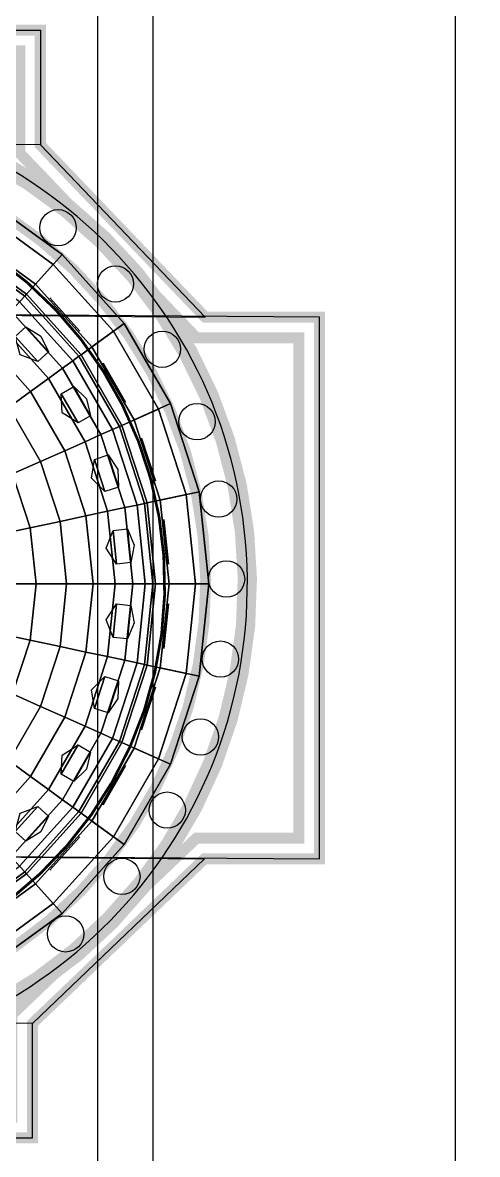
# Model space of a CAD drawing. Extents: x -180 to 300, y -124 to 240.
# Drawn here: x 69.85 to 86.37, y 32.68 to 73.82 of the extents above; entities that cross this region are included whole.
import ezdxf

# ---------------------------------------------------------------- set-up
doc = ezdxf.new("R2010")
doc.units = 0
doc.header["$MEASUREMENT"] = 0
for name, color, linetype in [('DOME', 254, 'CONTINUOUS'), ('GROUNDS', 3, 'CONTINUOUS'), ('TOP2', 130, 'CONTINUOUS')]:
    doc.layers.add(name, color=color, linetype=linetype)

msp = doc.modelspace()

# ---------------------------------------------------------------- linework, layer by layer
at = {"layer": 'DOME', "const_width": 0.4}
for points, elevation in [([(40.36820158207607, 43.71954211447081), (44.52198968008599, 43.71954211447082), (50.51180252359485, 37.4588921786693), (50.51180252359485, 33.28579242353523), (70.19804872698835, 33.28579242353523), (70.19804872698835, 37.43958052154514), (76.45869866278986, 43.42939336505402), (80.63179841792393, 43.42939336505402), (80.63179841792395, 63.11563956844752), (76.47801031991402, 63.11563956844752), (70.48819747640515, 69.37628950424906), (70.48819747640515, 73.54938925938309), (50.80195127301165, 73.54938925938309), (50.80195127301165, 69.39560116137321), (44.54130133721014, 63.40578831786431), (40.36820158207608, 63.40578831786432)], 17.5), ([(41.11385762542567, 44.46519815782042), (44.84055056120176, 44.46519815782042), (51.25745856694445, 37.75814140266093), (51.25745856694445, 34.03144846688483), (69.45239268363875, 34.03144846688483), (69.45239268363875, 37.75814140266093), (76.15944943879823, 44.17504940840362), (79.88614237457433, 44.17504940840362), (79.88614237457433, 62.36998352509791), (76.15944943879823, 62.36998352509791), (69.74254143305555, 69.0770402802574), (69.74254143305555, 72.80373321603349), (51.54760731636125, 72.80373321603349), (51.54760731636125, 69.0770402802574), (44.84055056120177, 62.66013227451472), (41.11385762542567, 62.66013227451472)], 11.6)]:
    msp.add_lwpolyline(points, close=True, dxfattribs=dict(at, elevation=elevation))
at = {"layer": 'DOME'}
for points, const_width, elevation in [([(60.18216490273075, 70.9275137303428, 437.2563035401743), (60.34235563532658, 70.92968857354123, 437.2563035401743)], 0.7, 29.25), ([(60.18216490273075, 70.9275137303428, 437.2563035401743), (60.34235563532658, 70.92968857354123, 437.2563035401743)], 0.4, 27.5), ([(60.18216490273075, 70.9275137303428, 437.2563035401743), (60.34235563532658, 70.92968857354123, 437.2563035401743)], 0.4, 17.5), ([(60.20962042373598, 69.41495561512389, 437.2563035401765), (60.35597341449205, 69.41694258903529, 437.2563035401765)], 0.4, 17.5), ([(70.0071018022947, 64.38077093328363, 39073.79658690718), (70.00822405755575, 64.37979763007108, 39073.79658690718)], 0.1, 38.3421)]:
    msp.add_lwpolyline(points, format="xyb", dxfattribs=dict(at, const_width=const_width, elevation=elevation))
at = {"layer": 'DOME', "elevation": 27.5}
msp.add_lwpolyline([(60.18216490273075, 70.9275137303428, 437.2563035401743), (60.34235563532658, 70.92968857354123, 437.2563035401743)], format="xyb", dxfattribs=at)
at = {"layer": 'DOME'}
for centre in [(71.13239348828499, 66.36862195141822, 17.5), (73.21978649149169, 64.3255709345707, 17.5), (74.92069521867694, 61.95108646229827, 17.5), (76.18343841886657, 59.31731604374378, 17.5), (76.9696482789017, 56.50428546032287, 17.5), (77.25543621002657, 53.59746722285063, 17.5), (77.03211869056959, 50.68518353255157, 17.5), (76.30648111035536, 47.85592265566893, 17.5), (75.10057160006836, 45.19565025227165, 17.5), (73.451031109959, 42.78519735317413, 17.5), (71.4079800931115, 40.69780434996744, 17.5)]:
    msp.add_circle(centre, 0.6598154246334786, dxfattribs=at)
at = {"layer": 'DOME', "linetype": 'Continuous'}
for points in [[(50.80195127301165, 69.39560116137321, 17.5), (50.80195127301165, 73.54938925938309, 17.5), (70.48819747640515, 73.54938925938309, 17.5), (70.48819747640515, 69.37628950424906, 17.5)], [(50.80195127301165, 69.39560116137321, 17.5), (44.54130133721014, 63.40578831786431, 17.5), (76.47801031991402, 63.11563956844752, 17.5), (70.48819747640515, 69.37628950424906, 17.5)], [(71.28435764018316, 65.39483340104036, 29.78622431949375), (70.31386827161133, 64.31699576279581, 30.60037694725843), (67.83329799769173, 66.11923556050431, 30.60037694725843), (68.55848479930347, 67.37529594587423, 29.78622431949375)], [(71.28435764018316, 65.39483340104036, 28.5), (71.28435764018316, 65.39483340104036, 29.78622431949375), (68.55848479930347, 67.37529594587423, 29.78622431949375), (68.55848479930347, 67.37529594587423, 28.5)], [(70.9593352573124, 65.03385947502449, 37.62329856406874), (69.98518391454235, 63.95195480240642, 39.06089023421959), (67.58769246571828, 65.6938343005063, 39.06089023421959), (68.31561563461274, 66.95463421303808, 37.62329856406874)], [(70.31386827161133, 64.31699576279581, 36.81598755502481), (70.9593352573124, 65.03385947502449, 37.62329856406874), (68.31561563461274, 66.95463421303808, 37.62329856406874), (67.83329799769173, 66.11923556050431, 36.81598755502481)], [(70.31386827161131, 64.31699576279583, 30.60037694725843), (70.31386827161131, 64.31699576279583, 36.81598755502481), (67.83329799769172, 66.11923556050432, 36.81598755502481), (67.83329799769172, 66.11923556050432, 30.60037694725843)], [(69.92270551972767, 63.88256551521877, 39.92779463253945), (69.73686907052493, 63.67617322902279, 41.64176032783411), (67.4021421100346, 65.37245165709973, 41.64176032783411), (67.5410062177564, 65.61297134702158, 39.92779463253945)], [(69.98518391454235, 63.95195480240642, 39.06089023421959), (69.92270551972767, 63.88256551521877, 39.92779463253945), (67.5410062177564, 65.61297134702158, 39.92779463253945), (67.58769246571828, 65.6938343005063, 39.06089023421959)], [(73.1459317398085, 62.60539805668284, 37.62329856406874), (71.9681273113387, 61.74967304972651, 39.06089023421959), (69.98518391454236, 63.95195480240645, 39.06089023421959), (70.95933525731239, 65.03385947502454, 37.62329856406874)], [(73.5389023030974, 62.89090788316648, 29.78622431949375), (72.36552540989676, 62.03839966887739, 30.60037694725843), (70.31386827161133, 64.31699576279584, 30.60037694725843), (71.28435764018316, 65.39483340104039, 29.78622431949375)], [(72.36552540989676, 62.03839966887739, 36.81598755502481), (73.1459317398085, 62.60539805668284, 37.62329856406874), (70.95933525731239, 65.03385947502454, 37.62329856406874), (70.31386827161133, 64.31699576279584, 36.81598755502481)], [(73.5389023030974, 62.89090788316648, 28.5), (73.5389023030974, 62.89090788316648, 29.78622431949375), (71.28435764018316, 65.39483340104039, 29.78622431949375), (71.28435764018316, 65.39483340104039, 28.5)], [(72.36552540989675, 62.0383996688774, 30.60037694725843), (72.36552540989675, 62.0383996688774, 36.81598755502481), (70.31386827161131, 64.31699576279586, 36.81598755502481), (70.31386827161131, 64.31699576279586, 30.60037694725843)], [(71.89258737532921, 61.6947900736528, 39.92779463253945), (71.6679005292179, 61.53154552446955, 41.64176032783411), (69.73686907052493, 63.67617322902285, 41.64176032783411), (69.92270551972767, 63.8825655152188, 39.92779463253945)], [(71.9681273113387, 61.74967304972651, 39.06089023421959), (71.89258737532921, 61.6947900736528, 39.92779463253945), (69.92270551972767, 63.8825655152188, 39.92779463253945), (69.98518391454236, 63.95195480240645, 39.06089023421959)], [(40.36820158207607, 43.71954211447081, 17.5), (80.63179841792393, 43.42939336505402, 17.5), (80.63179841792395, 63.11563956844752, 17.5), (40.36820158207608, 63.40578831786432, 17.5)], [(71.6679005292179, 61.53154552446955, 41.64176032783411), (71.29662909219641, 61.26180103603977, 43.31633693023668), (69.42979383785956, 63.33513163263061, 43.31633693023668), (69.73686907052493, 63.67617322902285, 41.64176032783411)], [(71.29662909219641, 61.26180103603977, 43.31633693023668), (70.78300702786714, 60.88863276298264, 44.93242763973232), (69.0049816945628, 62.8633299498338, 44.93242763973232), (69.42979383785956, 63.33513163263061, 43.31633693023668)], [(70.78300702786714, 60.88863276298264, 44.93242763973232), (70.13289166030333, 60.41629630033771, 46.47160262692962), (68.46727718016346, 62.26614858686176, 46.47160262692962), (69.0049816945628, 62.8633299498338, 44.93242763973232)], [(74.77984032336192, 59.7753853750454, 37.62329856406874), (73.4498585144492, 59.18323932277892, 39.06089023421959), (71.9681273113387, 61.74967304972648, 39.06089023421959), (73.14593173980849, 62.60539805668284, 37.62329856406874)], [(75.22358436777127, 59.97295295255125, 29.78622431949375), (73.89860215066169, 59.38303286197038, 30.60037694725843), (72.36552540989675, 62.03839966887739, 30.60037694725843), (73.53890230309739, 62.89090788316645, 29.78622431949375)], [(73.89860215066169, 59.38303286197038, 36.81598755502481), (74.77984032336192, 59.7753853750454, 37.62329856406874), (73.14593173980849, 62.60539805668284, 37.62329856406874), (72.36552540989675, 62.03839966887739, 36.81598755502481)], [(75.22358436777127, 59.97295295255125, 28.5), (75.22358436777127, 59.97295295255125, 29.78622431949375), (73.53890230309739, 62.89090788316645, 29.78622431949375), (73.53890230309739, 62.89090788316645, 28.5)], [(70.13289166030333, 60.41629630033771, 46.47160262692962), (69.35369687737557, 59.85017815294077, 47.91630920604747), (67.8228122539663, 61.5503977744587, 47.91630920604747), (68.46727718016346, 62.26614858686176, 46.47160262692962)], [(73.4498585144492, 59.18323932277892, 39.06089023421959), (73.36455849492933, 59.14526130723129, 39.92779463253945), (71.8925873753292, 61.69479007365277, 39.92779463253945), (71.9681273113387, 61.74967304972648, 39.06089023421959)], [(73.89860215066167, 59.38303286197039, 30.60037694725843), (73.89860215066167, 59.38303286197039, 36.81598755502481), (72.36552540989673, 62.0383996688774, 36.81598755502481), (72.36552540989673, 62.0383996688774, 30.60037694725843)], [(73.11084114525164, 59.03229906519434, 41.64176032783411), (72.69159984722987, 58.84564081324905, 43.31633693023668), (71.2966290921964, 61.26180103603974, 43.31633693023668), (71.66790052921789, 61.53154552446952, 41.64176032783411)], [(73.36455849492933, 59.14526130723129, 39.92779463253945), (73.11084114525164, 59.03229906519434, 41.64176032783411), (71.66790052921789, 61.53154552446952, 41.64176032783411), (71.8925873753292, 61.69479007365277, 39.92779463253945)], [(72.69159984722987, 58.84564081324905, 43.31633693023668), (72.1116156107114, 58.58741519412428, 44.93242763973232), (70.78300702786713, 60.88863276298264, 44.93242763973232), (71.2966290921964, 61.26180103603974, 43.31633693023668)], [(72.1116156107114, 58.58741519412428, 44.93242763973232), (71.37750255114528, 58.26056700174581, 46.47160262692962), (70.1328916603033, 60.41629630033771, 46.47160262692962), (70.78300702786713, 60.88863276298264, 44.93242763973232)], [(71.37750255114528, 58.26056700174581, 46.47160262692962), (70.49763246249229, 57.86882359893255, 47.91630920604747), (69.35369687737555, 59.85017815294077, 47.91630920604747), (70.1328916603033, 60.41629630033771, 46.47160262692962)], [(70.49763246249229, 57.86882359893255, 47.91630920604747), (69.48203934564428, 57.4166524107099, 49.25007200499363), (68.45430858309136, 59.19673430795308, 49.25007200499363), (69.35369687737555, 59.85017815294077, 47.91630920604747)], [(75.78965136250814, 56.66750656420723, 37.62329856406874), (74.36561876016277, 56.36481909054669, 39.06089023421959), (73.4498585144492, 59.18323932277889, 39.06089023421959), (74.77984032336191, 59.77538537504537, 37.62329856406874)], [(76.26477514397706, 56.76849724156392, 29.78622431949375), (74.84609568381634, 56.46694761340027, 30.60037694725843), (73.89860215066169, 59.38303286197035, 30.60037694725843), (75.22358436777125, 59.97295295255125, 29.78622431949375)], [(74.84609568381634, 56.46694761340027, 36.81598755502481), (75.78965136250814, 56.66750656420723, 37.62329856406874), (74.77984032336191, 59.77538537504537, 37.62329856406874), (73.89860215066169, 59.38303286197035, 36.81598755502481)], [(76.26477514397706, 56.76849724156392, 28.5), (76.26477514397706, 56.76849724156392, 29.78622431949375), (75.22358436777125, 59.97295295255125, 29.78622431949375), (75.22358436777125, 59.97295295255125, 28.5)], [(74.84609568381633, 56.46694761340028, 30.60037694725843), (74.84609568381633, 56.46694761340028, 36.81598755502481), (73.89860215066167, 59.38303286197036, 36.81598755502481), (73.89860215066167, 59.38303286197036, 30.60037694725843)], [(73.55373918715266, 56.19224876001752, 43.31633693023668), (72.93274087265398, 56.0602514934848, 44.93242763973232), (72.1116156107114, 58.58741519412425, 44.93242763973232), (72.69159984722987, 58.84564081324902, 43.31633693023668)], [(74.00262748970822, 56.28766291418262, 41.64176032783411), (73.55373918715266, 56.19224876001752, 43.31633693023668), (72.69159984722987, 58.84564081324902, 43.31633693023668), (73.11084114525164, 59.03229906519431, 41.64176032783411)], [(74.27428667730045, 56.34540585704329, 39.92779463253945), (74.00262748970822, 56.28766291418262, 41.64176032783411), (73.11084114525164, 59.03229906519431, 41.64176032783411), (73.36455849492933, 59.14526130723127, 39.92779463253945)], [(74.36561876016277, 56.36481909054669, 39.06089023421959), (74.27428667730045, 56.34540585704329, 39.92779463253945), (73.36455849492933, 59.14526130723127, 39.92779463253945), (73.4498585144492, 59.18323932277889, 39.06089023421959)], [(72.93274087265398, 56.0602514934848, 44.93242763973232), (72.14671438445392, 55.89317640577144, 46.47160262692962), (71.37750255114528, 58.26056700174581, 46.47160262692962), (72.1116156107114, 58.58741519412425, 44.93242763973232)], [(72.14671438445392, 55.89317640577144, 46.47160262692962), (71.20462353503493, 55.69292881403814, 47.91630920604747), (70.49763246249229, 57.86882359893252, 47.91630920604747), (71.37750255114528, 58.26056700174581, 46.47160262692962)], [(71.20462353503493, 55.69292881403814, 47.91630920604747), (70.11721188818585, 55.46179233326396, 49.25007200499363), (69.48203934564428, 57.41665241070987, 49.25007200499363), (70.49763246249229, 57.86882359893252, 47.91630920604747)], [(70.11721188818585, 55.46179233326396, 49.25007200499363), (68.89688023985948, 55.2024028339986, 50.45768084980404), (68.34230498110696, 56.90920997798597, 50.45768084980404), (69.48203934564428, 57.41665241070987, 49.25007200499363)], [(76.13123126922548, 53.41759084145917, 37.62329856406874), (74.67538493143653, 53.41759084145917, 39.06089023421959), (74.36561876016277, 56.36481909054672, 39.06089023421959), (75.78965136250814, 56.66750656420729, 37.62329856406874)], [(76.61696959860694, 53.41759084145917, 29.78622431949375), (75.16659599538343, 53.41759084145917, 30.60037694725843), (74.84609568381634, 56.46694761340032, 30.60037694725843), (76.26477514397706, 56.76849724156398, 29.78622431949375)], [(75.16659599538343, 53.41759084145917, 36.81598755502481), (76.13123126922548, 53.41759084145917, 37.62329856406874), (75.78965136250814, 56.66750656420729, 37.62329856406874), (74.84609568381634, 56.46694761340032, 36.81598755502481)], [(75.16659599538342, 53.41759084145919, 30.60037694725843), (75.16659599538342, 53.41759084145919, 36.81598755502481), (74.84609568381633, 56.46694761340034, 36.81598755502481), (74.84609568381633, 56.46694761340034, 30.60037694725843)], [(76.61696959860694, 53.41759084145917, 28.5), (76.61696959860694, 53.41759084145917, 29.78622431949375), (76.26477514397706, 56.76849724156398, 29.78622431949375), (76.26477514397706, 56.76849724156398, 28.5)], [(73.21049569955184, 53.41759084145917, 44.93242763973232), (72.40690891202571, 53.41759084145917, 46.47160262692962), (72.14671438445392, 55.8931764057715, 46.47160262692962), (72.932740872654, 56.06025149348486, 44.93242763973232)], [(73.84536748580659, 53.41759084145917, 43.31633693023668), (73.21049569955184, 53.41759084145917, 44.93242763973232), (72.932740872654, 56.06025149348486, 44.93242763973232), (73.55373918715266, 56.19224876001758, 43.31633693023668)], [(74.30428422006919, 53.41759084145917, 41.64176032783411), (73.84536748580659, 53.41759084145917, 43.31633693023668), (73.55373918715266, 56.19224876001758, 43.31633693023668), (74.00262748970822, 56.28766291418268, 41.64176032783411)], [(74.5820124355128, 53.41759084145917, 39.92779463253945), (74.30428422006919, 53.41759084145917, 41.64176032783411), (74.00262748970822, 56.28766291418268, 41.64176032783411), (74.27428667730045, 56.34540585704335, 39.92779463253945)], [(74.67538493143653, 53.41759084145917, 39.06089023421959), (74.5820124355128, 53.41759084145917, 39.92779463253945), (74.27428667730045, 56.34540585704335, 39.92779463253945), (74.36561876016277, 56.36481909054672, 39.06089023421959)], [(71.44377119261381, 53.41759084145917, 47.91630920604747), (70.33206612271096, 53.41759084145917, 49.25007200499363), (70.11721188818585, 55.46179233326401, 49.25007200499363), (71.20462353503494, 55.6929288140382, 47.91630920604747)], [(72.40690891202571, 53.41759084145917, 46.47160262692962), (71.44377119261381, 53.41759084145917, 47.91630920604747), (71.20462353503494, 55.6929288140382, 47.91630920604747), (72.14671438445392, 55.8931764057715, 46.47160262692962)], [(70.33206612271096, 53.41759084145917, 49.25007200499363), (69.08447153942836, 53.41759084145917, 50.45768084980404), (68.8968802398595, 55.20240283399866, 50.45768084980404), (70.11721188818585, 55.46179233326401, 49.25007200499363)], [(70.11721188818585, 51.3733893496543, 49.25007200499363), (68.89688023985948, 51.63277884891966, 50.45768084980404), (69.08447153942836, 53.41759084145914, 50.45768084980404), (70.33206612271094, 53.41759084145914, 49.25007200499363)], [(71.20462353503493, 51.14225286888012, 47.91630920604747), (70.11721188818585, 51.3733893496543, 49.25007200499363), (70.33206612271094, 53.41759084145914, 49.25007200499363), (71.44377119261381, 53.41759084145914, 47.91630920604747)], [(72.14671438445392, 50.94200527714685, 46.47160262692962), (71.20462353503493, 51.14225286888012, 47.91630920604747), (71.44377119261381, 53.41759084145914, 47.91630920604747), (72.4069089120257, 53.41759084145917, 46.47160262692962)], [(72.93274087265398, 50.77493018943346, 44.93242763973232), (72.14671438445392, 50.94200527714685, 46.47160262692962), (72.4069089120257, 53.41759084145917, 46.47160262692962), (73.21049569955184, 53.41759084145914, 44.93242763973232)], [(73.55373918715264, 50.64293292290074, 43.31633693023668), (72.93274087265398, 50.77493018943346, 44.93242763973232), (73.21049569955184, 53.41759084145914, 44.93242763973232), (73.84536748580659, 53.41759084145914, 43.31633693023668)], [(74.0026274897082, 50.54751876873564, 41.64176032783411), (73.55373918715264, 50.64293292290074, 43.31633693023668), (73.84536748580659, 53.41759084145914, 43.31633693023668), (74.30428422006919, 53.41759084145914, 41.64176032783411)], [(74.27428667730045, 50.48977582587497, 39.92779463253945), (74.0026274897082, 50.54751876873564, 41.64176032783411), (74.30428422006919, 53.41759084145914, 41.64176032783411), (74.58201243551278, 53.41759084145914, 39.92779463253945)], [(74.36561876016277, 50.4703625923716, 39.06089023421959), (74.27428667730045, 50.48977582587497, 39.92779463253945), (74.58201243551278, 53.41759084145914, 39.92779463253945), (74.67538493143651, 53.41759084145914, 39.06089023421959)], [(75.78965136250814, 50.16767511871106, 37.62329856406874), (74.36561876016277, 50.4703625923716, 39.06089023421959), (74.67538493143651, 53.41759084145914, 39.06089023421959), (76.13123126922547, 53.41759084145917, 37.62329856406874)], [(74.84609568381632, 50.36823406951801, 30.60037694725843), (74.84609568381632, 50.36823406951801, 36.81598755502481), (75.1665959953834, 53.41759084145916, 36.81598755502481), (75.1665959953834, 53.41759084145916, 30.60037694725843)], [(76.26477514397706, 50.06668444135437, 29.78622431949375), (74.84609568381633, 50.368234069518, 30.60037694725843), (75.16659599538342, 53.41759084145914, 30.60037694725843), (76.61696959860693, 53.41759084145917, 29.78622431949375)], [(74.84609568381633, 50.368234069518, 36.81598755502481), (75.78965136250814, 50.16767511871106, 37.62329856406874), (76.13123126922547, 53.41759084145917, 37.62329856406874), (75.16659599538342, 53.41759084145914, 36.81598755502481)], [(76.26477514397706, 50.06668444135437, 28.5), (76.26477514397706, 50.06668444135437, 29.78622431949375), (76.61696959860693, 53.41759084145917, 29.78622431949375), (76.61696959860693, 53.41759084145917, 28.5)], [(69.48203934564428, 49.41852927220842, 49.25007200499363), (68.34230498110696, 49.92597170493232, 50.45768084980404), (68.89688023985948, 51.63277884891968, 50.45768084980404), (70.11721188818584, 51.37338934965433, 49.25007200499363)], [(70.49763246249228, 48.9663580839858, 47.91630920604747), (69.48203934564428, 49.41852927220842, 49.25007200499363), (70.11721188818584, 51.37338934965433, 49.25007200499363), (71.20462353503493, 51.14225286888015, 47.91630920604747)], [(71.37750255114528, 48.57461468117251, 46.47160262692962), (70.49763246249228, 48.9663580839858, 47.91630920604747), (71.20462353503493, 51.14225286888015, 47.91630920604747), (72.14671438445392, 50.94200527714688, 46.47160262692962)], [(72.11161561071138, 48.24776648879407, 44.93242763973232), (71.37750255114528, 48.57461468117251, 46.47160262692962), (72.14671438445392, 50.94200527714688, 46.47160262692962), (72.93274087265398, 50.77493018943349, 44.93242763973232)], [(72.69159984722985, 47.98954086966927, 43.31633693023668), (72.11161561071138, 48.24776648879407, 44.93242763973232), (72.93274087265398, 50.77493018943349, 44.93242763973232), (73.55373918715264, 50.64293292290077, 43.31633693023668)], [(73.11084114525163, 47.80288261772398, 41.64176032783411), (72.69159984722985, 47.98954086966927, 43.31633693023668), (73.55373918715264, 50.64293292290077, 43.31633693023668), (74.0026274897082, 50.54751876873567, 41.64176032783411)], [(73.36455849492933, 47.68992037568702, 39.92779463253945), (73.11084114525163, 47.80288261772398, 41.64176032783411), (74.0026274897082, 50.54751876873567, 41.64176032783411), (74.27428667730044, 50.489775825875, 39.92779463253945)], [(73.4498585144492, 47.6519423601394, 39.06089023421959), (73.36455849492933, 47.68992037568702, 39.92779463253945), (74.27428667730044, 50.489775825875, 39.92779463253945), (74.36561876016276, 50.4703625923716, 39.06089023421959)], [(74.77984032336191, 47.05979630787292, 37.62329856406874), (73.4498585144492, 47.6519423601394, 39.06089023421959), (74.36561876016276, 50.4703625923716, 39.06089023421959), (75.78965136250814, 50.16767511871109, 37.62329856406874)], [(73.89860215066167, 47.45214882094795, 30.60037694725843), (73.89860215066167, 47.45214882094795, 36.81598755502481), (74.84609568381632, 50.36823406951804, 36.81598755502481), (74.84609568381632, 50.36823406951804, 30.60037694725843)], [(75.22358436777125, 46.86222873036706, 29.78622431949375), (73.89860215066169, 47.45214882094794, 30.60037694725843), (74.84609568381633, 50.36823406951802, 30.60037694725843), (76.26477514397706, 50.0666844413544, 29.78622431949375)], [(73.89860215066169, 47.45214882094794, 36.81598755502481), (74.77984032336191, 47.05979630787292, 37.62329856406874), (75.78965136250814, 50.16767511871109, 37.62329856406874), (74.84609568381633, 50.36823406951802, 36.81598755502481)], [(75.22358436777125, 46.86222873036706, 28.5), (75.22358436777125, 46.86222873036706, 29.78622431949375), (76.26477514397706, 50.0666844413544, 29.78622431949375), (76.26477514397706, 50.0666844413544, 28.5)], [(69.35369687737555, 46.98500352997755, 47.91630920604747), (68.45430858309135, 47.63844737496524, 49.25007200499363), (69.48203934564428, 49.41852927220842, 49.25007200499363), (70.49763246249229, 48.96635808398577, 47.91630920604747)], [(70.1328916603033, 46.41888538258064, 46.47160262692962), (69.35369687737555, 46.98500352997755, 47.91630920604747), (70.49763246249229, 48.96635808398577, 47.91630920604747), (71.37750255114528, 48.57461468117251, 46.47160262692962)], [(70.78300702786711, 45.94654891993568, 44.93242763973232), (70.1328916603033, 46.41888538258064, 46.47160262692962), (71.37750255114528, 48.57461468117251, 46.47160262692962), (72.1116156107114, 48.24776648879404, 44.93242763973232)], [(71.29662909219638, 45.57338064687858, 43.31633693023668), (70.78300702786711, 45.94654891993568, 44.93242763973232), (72.1116156107114, 48.24776648879404, 44.93242763973232), (72.69159984722987, 47.98954086966927, 43.31633693023668)], [(71.66790052921789, 45.3036361584488, 41.64176032783411), (71.29662909219638, 45.57338064687858, 43.31633693023668), (72.69159984722987, 47.98954086966927, 43.31633693023668), (73.11084114525164, 47.80288261772398, 41.64176032783411)], [(71.89258737532919, 45.14039160926552, 39.92779463253945), (71.66790052921789, 45.3036361584488, 41.64176032783411), (73.11084114525164, 47.80288261772398, 41.64176032783411), (73.36455849492931, 47.68992037568702, 39.92779463253945)], [(71.96812731133869, 45.08550863319184, 39.06089023421959), (71.89258737532919, 45.14039160926552, 39.92779463253945), (73.36455849492931, 47.68992037568702, 39.92779463253945), (73.44985851444919, 47.65194236013937, 39.06089023421959)], [(73.14593173980849, 44.22978362623547, 37.62329856406874), (71.96812731133869, 45.08550863319184, 39.06089023421959), (73.44985851444919, 47.65194236013937, 39.06089023421959), (74.77984032336192, 47.05979630787292, 37.62329856406874)], [(72.36552540989672, 44.79678201404094, 30.60037694725843), (72.36552540989672, 44.79678201404094, 36.81598755502481), (73.89860215066167, 47.45214882094795, 36.81598755502481), (73.89860215066167, 47.45214882094795, 30.60037694725843)], [(73.53890230309739, 43.94427379975187, 29.78622431949375), (72.36552540989673, 44.79678201404093, 30.60037694725843), (73.89860215066169, 47.45214882094794, 30.60037694725843), (75.22358436777125, 46.86222873036706, 29.78622431949375)], [(72.36552540989673, 44.79678201404093, 36.81598755502481), (73.14593173980849, 44.22978362623547, 37.62329856406874), (74.77984032336192, 47.05979630787292, 37.62329856406874), (73.89860215066169, 47.45214882094794, 36.81598755502481)], [(68.46727718016345, 44.56903309605659, 46.47160262692962), (67.82281225396628, 45.28478390845964, 47.91630920604747), (69.35369687737555, 46.98500352997755, 47.91630920604747), (70.13289166030332, 46.41888538258064, 46.47160262692962)], [(73.53890230309739, 43.94427379975187, 28.5), (73.53890230309739, 43.94427379975187, 29.78622431949375), (75.22358436777125, 46.86222873036706, 29.78622431949375), (75.22358436777125, 46.86222873036706, 28.5)], [(69.00498169456277, 43.97185173308455, 44.93242763973232), (68.46727718016345, 44.56903309605659, 46.47160262692962), (70.13289166030332, 46.41888538258064, 46.47160262692962), (70.78300702786711, 45.94654891993568, 44.93242763973232)], [(69.42979383785955, 43.50005005028774, 43.31633693023668), (69.00498169456277, 43.97185173308455, 44.93242763973232), (70.78300702786711, 45.94654891993568, 44.93242763973232), (71.2966290921964, 45.57338064687858, 43.31633693023668)], [(69.7368690705249, 43.1590084538955, 41.64176032783411), (69.42979383785955, 43.50005005028774, 43.31633693023668), (71.2966290921964, 45.57338064687858, 43.31633693023668), (71.66790052921789, 45.3036361584488, 41.64176032783411)], [(69.92270551972764, 42.95261616769952, 39.92779463253945), (69.7368690705249, 43.1590084538955, 41.64176032783411), (71.66790052921789, 45.3036361584488, 41.64176032783411), (71.89258737532919, 45.14039160926552, 39.92779463253945)], [(69.98518391454233, 42.8832268805119, 39.06089023421959), (69.92270551972764, 42.95261616769952, 39.92779463253945), (71.89258737532919, 45.14039160926552, 39.92779463253945), (71.96812731133868, 45.08550863319184, 39.06089023421959)], [(70.95933525731238, 41.8013222078938, 37.62329856406874), (69.98518391454233, 42.8832268805119, 39.06089023421959), (71.96812731133868, 45.08550863319184, 39.06089023421959), (73.14593173980849, 44.22978362623547, 37.62329856406874)], [(70.3138682716113, 42.51818592012252, 30.60037694725843), (70.3138682716113, 42.51818592012252, 36.81598755502481), (72.36552540989672, 44.79678201404094, 36.81598755502481), (72.36552540989672, 44.79678201404094, 30.60037694725843)], [(71.28435764018313, 41.44034828187793, 29.78622431949375), (70.31386827161131, 42.51818592012251, 30.60037694725843), (72.36552540989673, 44.79678201404093, 30.60037694725843), (73.53890230309739, 43.94427379975187, 29.78622431949375)], [(70.31386827161131, 42.51818592012251, 36.81598755502481), (70.95933525731238, 41.8013222078938, 37.62329856406874), (73.14593173980849, 44.22978362623547, 37.62329856406874), (72.36552540989673, 44.79678201404093, 36.81598755502481)], [(44.52198968008599, 43.71954211447082, 17.5), (76.45869866278986, 43.42939336505402, 17.5), (70.19804872698835, 37.43958052154514, 17.5), (50.51180252359485, 37.4588921786693, 17.5)], [(71.28435764018313, 41.44034828187793, 28.5), (71.28435764018313, 41.44034828187793, 29.78622431949375), (73.53890230309739, 43.94427379975187, 29.78622431949375), (73.53890230309739, 43.94427379975187, 28.5)], [(67.5410062177564, 41.2222103358967, 39.92779463253945), (67.4021421100346, 41.46273002581859, 41.64176032783411), (69.73686907052493, 43.1590084538955, 41.64176032783411), (69.92270551972766, 42.95261616769952, 39.92779463253945)], [(67.58769246571826, 41.14134738241202, 39.06089023421959), (67.5410062177564, 41.2222103358967, 39.92779463253945), (69.92270551972766, 42.95261616769952, 39.92779463253945), (69.98518391454233, 42.8832268805119, 39.06089023421959)], [(68.31561563461274, 39.88054746988023, 37.62329856406874), (67.58769246571826, 41.14134738241202, 39.06089023421959), (69.98518391454233, 42.8832268805119, 39.06089023421959), (70.9593352573124, 41.80132220789383, 37.62329856406874)], [(67.8332979976917, 40.71594612241402, 30.60037694725843), (67.8332979976917, 40.71594612241402, 36.81598755502481), (70.31386827161131, 42.51818592012252, 36.81598755502481), (70.31386827161131, 42.51818592012252, 30.60037694725843)], [(68.55848479930347, 39.45988573704408, 29.78622431949375), (67.83329799769172, 40.71594612241401, 30.60037694725843), (70.31386827161133, 42.51818592012251, 30.60037694725843), (71.28435764018316, 41.44034828187796, 29.78622431949375)], [(67.83329799769172, 40.71594612241401, 36.81598755502481), (68.31561563461274, 39.88054746988023, 37.62329856406874), (70.9593352573124, 41.80132220789383, 37.62329856406874), (70.31386827161133, 42.51818592012251, 36.81598755502481)], [(68.55848479930347, 39.45988573704408, 28.5), (68.55848479930347, 39.45988573704408, 29.78622431949375), (71.28435764018316, 41.44034828187796, 29.78622431949375), (71.28435764018316, 41.44034828187796, 28.5)], [(50.51180252359485, 37.4588921786693, 17.5), (50.51180252359485, 33.28579242353523, 17.5), (70.19804872698835, 33.28579242353523, 17.5), (70.19804872698835, 37.43958052154514, 17.5)]]:
    msp.add_3dface(points, dxfattribs=at)
at = {"layer": 'DOME', "color": 45, "linetype": 'Continuous'}
for points in [[(71.37874273499769, 63.21285479692686, 36.05193826067828), (70.83165706120974, 63.8204549929195, 35.24958649994252), (71.92582840878563, 62.6052546009342, 35.24958649994252)], [(71.92582840878563, 62.6052546009342, 35.24958649994252), (70.83165706120974, 63.8204549929195, 35.24958649994252), (70.83165706120975, 63.82045499291951, 31.85855436669958), (71.92582840878563, 62.6052546009342, 31.85855436669958)], [(69.57697862350952, 62.41568786600872, 44.76020080996754), (69.96462902561217, 62.76472985583562, 43.48856376000145), (70.78525753629408, 61.85332956184664, 43.48856376000145), (70.39760713419143, 61.50428757201973, 44.76020080996754)], [(70.78525753629408, 61.85332956184664, 43.48856376000145), (69.96462902561217, 62.76472985583562, 43.48856376000145), (70.509074720115, 62.42980219912997, 42.8527452350184)], [(69.75373740373063, 61.74969342464842, 45.36196463051936), (69.57697862350952, 62.41568786600872, 44.76020080996754), (70.39760713419143, 61.50428757201973, 44.76020080996754)], [(73.17756599622584, 60.73698698204944, 36.05193826067828), (72.76876264110435, 61.44505516342446, 35.24958649994252), (73.58636935134732, 60.0289188006744, 35.24958649994252)], [(73.58636935134732, 60.0289188006744, 35.24958649994252), (72.76876264110435, 61.44505516342446, 35.24958649994252), (72.76876264110436, 61.44505516342446, 31.85855436669958), (73.58636935134733, 60.0289188006744, 31.85855436669958)], [(71.2494344290142, 60.33184788406179, 44.76020080996754), (71.70118365002571, 60.59266541841898, 43.48856376000145), (72.31438868270793, 59.53056314635644, 43.48856376000145), (71.86263946169643, 59.26974561199925, 44.76020080996754)], [(72.31438868270793, 59.53056314635644, 43.48856376000145), (71.70118365002571, 60.59266541841898, 43.48856376000145), (72.1640965244262, 60.15186010969042, 42.8527452350184)], [(71.28386257541767, 59.6436568022805, 45.36196463051936), (71.2494344290142, 60.33184788406179, 44.76020080996754), (71.86263946169643, 59.26974561199925, 44.76020080996754)], [(74.42231878970789, 57.94122643346877, 36.05193826067828), (74.16966442152781, 58.71881662301197, 35.24958649994252), (74.67497315788795, 57.16363624392554, 35.24958649994252)], [(74.67497315788795, 57.16363624392554, 35.24958649994252), (74.16966442152781, 58.71881662301197, 35.24958649994252), (74.16966442152783, 58.71881662301198, 31.85855436669958), (74.67497315788796, 57.16363624392555, 31.85855436669958)], [(72.45208836846174, 57.94582169106675, 44.76020080996754), (72.94819279969063, 58.10701579216144, 43.48856376000145), (73.32717435196074, 56.94063050784663, 43.48856376000145), (72.83106992073185, 56.77943640675194, 44.76020080996754)], [(73.32717435196074, 56.94063050784663, 43.48856376000145), (72.94819279969063, 58.10701579216144, 43.48856376000145), (73.30934134007506, 57.57959813861997, 42.8527452350184)], [(72.34268120584517, 57.26551122144553, 45.36196463051936), (72.45208836846174, 57.94582169106675, 44.76020080996754), (72.83106992073185, 56.77943640675194, 44.76020080996754)], [(75.05859944538206, 54.94776130270536, 36.05193826067828), (74.97313627240304, 55.760889077842, 35.24958649994252), (75.14406261836108, 54.1346335275687, 35.24958649994252)], [(75.14406261836108, 54.1346335275687, 35.24958649994252), (74.97313627240304, 55.760889077842, 35.24958649994252), (74.97313627240305, 55.760889077842, 31.85855436669958), (75.14406261836109, 54.1346335275687, 31.85855436669958)], [(72.88391784008785, 54.71919305563457, 45.36196463051936), (73.13237869372432, 55.36189008108148, 44.76020080996754), (73.26057345319285, 54.1421984183765, 44.76020080996754)], [(73.13237869372432, 55.36189008108148, 44.76020080996754), (73.65115619095272, 55.41641579320071, 43.48856376000145), (73.77935095042125, 54.19672413049574, 43.48856376000145), (73.26057345319285, 54.1421984183765, 44.76020080996754)], [(73.77935095042125, 54.19672413049574, 43.48856376000145), (73.65115619095272, 55.41641579320071, 43.48856376000145), (73.89475647312332, 54.82543647713677, 42.8527452350184)], [(72.88391784008785, 52.11598862728377, 45.36196463051936), (73.26057345319286, 52.69298326454182, 44.76020080996754), (73.13237869372433, 51.47329160183686, 44.76020080996754)], [(73.26057345319286, 52.69298326454182, 44.76020080996754), (73.77935095042125, 52.63845755242259, 43.48856376000145), (73.65115619095272, 51.41876588971762, 43.48856376000145), (73.13237869372433, 51.47329160183686, 44.76020080996754)], [(75.05859944538206, 51.887420380213, 36.05193826067828), (75.14406261836106, 52.70054815534964, 35.24958649994252), (74.97313627240302, 51.07429260507634, 35.24958649994252)], [(74.97313627240302, 51.07429260507634, 35.24958649994252), (75.14406261836106, 52.70054815534964, 35.24958649994252), (75.14406261836108, 52.70054815534964, 31.85855436669958), (74.97313627240304, 51.07429260507634, 31.85855436669958)], [(73.65115619095272, 51.41876588971762, 43.48856376000145), (73.77935095042125, 52.63845755242259, 43.48856376000145), (73.89475647312334, 52.00974520578157, 42.8527452350184)], [(72.34268120584515, 49.56967046147282, 45.36196463051936), (72.83106992073184, 50.0557452761664, 44.76020080996754), (72.45208836846173, 48.88935999185158, 44.76020080996754)], [(72.83106992073184, 50.0557452761664, 44.76020080996754), (73.32717435196072, 49.8945511750717, 43.48856376000145), (72.94819279969063, 48.72816589075689, 43.48856376000145), (72.45208836846173, 48.88935999185158, 44.76020080996754)], [(72.94819279969063, 48.72816589075689, 43.48856376000145), (73.32717435196072, 49.8945511750717, 43.48856376000145), (73.30934134007506, 49.25558354429837, 42.8527452350184)], [(74.42231878970789, 48.89395524944962, 36.05193826067828), (74.67497315788793, 49.67154543899283, 35.24958649994252), (74.1696644215278, 48.1163650599064, 35.24958649994252)], [(74.1696644215278, 48.1163650599064, 35.24958649994252), (74.67497315788793, 49.67154543899283, 35.24958649994252), (74.67497315788795, 49.67154543899282, 31.85855436669958), (74.16966442152781, 48.1163650599064, 31.85855436669958)], [(71.28386257541769, 47.19152488063782, 45.36196463051936), (71.86263946169645, 47.56543607091908, 44.76020080996754), (71.24943442901422, 46.50333379885654, 44.76020080996754)], [(71.86263946169645, 47.56543607091908, 44.76020080996754), (72.31438868270794, 47.30461853656188, 43.48856376000145), (71.70118365002573, 46.24251626449934, 43.48856376000145), (71.24943442901422, 46.50333379885654, 44.76020080996754)], [(71.70118365002573, 46.24251626449934, 43.48856376000145), (72.31438868270794, 47.30461853656188, 43.48856376000145), (72.16409652442621, 46.6833215732279, 42.8527452350184)], [(73.17756599622584, 46.09819470086893, 36.05193826067828), (73.5863693513473, 46.80626288224396, 35.24958649994252), (72.76876264110435, 45.3901265194939, 35.24958649994252)], [(72.76876264110435, 45.3901265194939, 35.24958649994252), (73.5863693513473, 46.80626288224396, 35.24958649994252), (73.58636935134732, 46.80626288224396, 31.85855436669958), (72.76876264110436, 45.3901265194939, 31.85855436669958)], [(69.75373740373063, 45.08548825826991, 45.36196463051936), (70.39760713419143, 45.33089411089859, 44.76020080996754), (69.57697862350952, 44.41949381690961, 44.76020080996754)], [(70.39760713419143, 45.33089411089859, 44.76020080996754), (70.78525753629407, 44.98185212107168, 43.48856376000145), (69.96462902561215, 44.07045182708271, 43.48856376000145), (69.57697862350952, 44.41949381690961, 44.76020080996754)], [(69.96462902561215, 44.07045182708271, 43.48856376000145), (70.78525753629407, 44.98185212107168, 43.48856376000145), (70.509074720115, 44.40537948378836, 42.8527452350184)], [(71.37874273499767, 43.62232688599151, 36.05193826067828), (71.9258284087856, 44.22992708198417, 35.24958649994252), (70.83165706120971, 43.01472668999887, 35.24958649994252)], [(70.83165706120971, 43.01472668999887, 35.24958649994252), (71.9258284087856, 44.22992708198417, 35.24958649994252), (71.92582840878562, 44.22992708198416, 31.85855436669958), (70.83165706120973, 43.01472668999885, 31.85855436669958)]]:
    msp.add_3dface(points, dxfattribs=at)
at = {"layer": 'GROUNDS', "linetype": 'Continuous'}
msp.add_3dface([(-180, 240, -6), (-180, -120, -6), (300, -120, -6), (300, 240, -6)], dxfattribs=at)
at = {"layer": 'TOP2', "linetype": 'Continuous'}
for points in [[(-54.99091876391377, 101.8544197817928, -6), (-54.99091876391377, -6.955460070287529, -6), (176.0221910834507, -6.955460070287529, -6), (176.0221910834507, 101.8544197817928, -6)], [(72.58240915854083, 32.2767736207285, 11.5), (72.58240915854083, 100.5824091585408, 11.5), (60.5, 100.5824091585408, 11.5), (60.5, 32.2767736207285, 11.5)], [(72.58240915854083, 100.5824091585408, 11.5), (74.58240915854084, 100.5824091585408, 11.5), (74.58240915854084, 18.41759084145917, 11.5), (72.58240915854084, 18.41759084145917, 11.5)], [(85.58240915854084, 96.58240915854083, 11.5), (74.58240915854084, 96.58240915854081, 11.5), (74.58240915854084, 18.41759084145917, 11.5), (85.58240915854084, 18.41759084145917, 11.5)], [(114.5824091585408, 74.58240915854081, 11.5), (114.5824091585408, 22.41759084145917, 11.5), (85.58240915854083, 22.41759084145917, 11.5), (85.58240915854084, 74.58240915854083, 11.5)]]:
    msp.add_3dface(points, dxfattribs=at)

doc.saveas('drawing.dxf')
